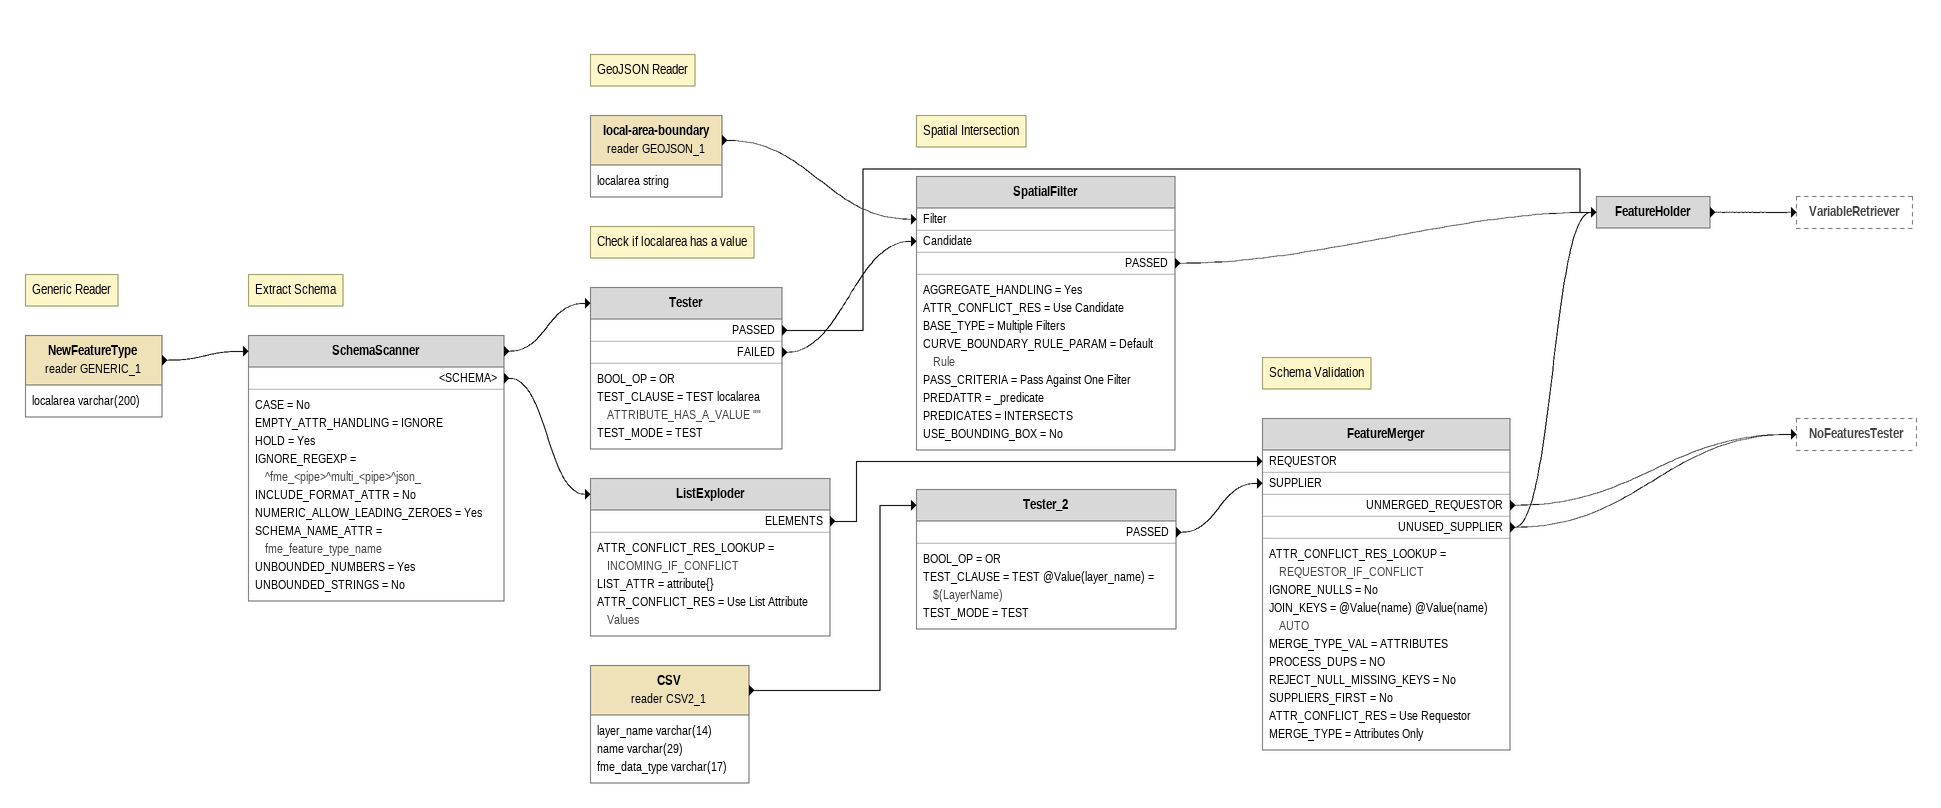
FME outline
Note: Generic Reader
NewFeatureType (reader GENERIC_1)
    attributes: localarea varchar(200)
    -> SchemaScanner
Note: Extract Schema
SchemaScanner
    CASE = No
    EMPTY_ATTR_HANDLING = IGNORE
    HOLD = Yes
    IGNORE_REGEXP = ^fme_<pipe>^multi_<pipe>^json_
    INCLUDE_FORMAT_ATTR = No
    NUMERIC_ALLOW_LEADING_ZEROES = Yes
    SCHEMA_NAME_ATTR = fme_feature_type_name
    UNBOUNDED_NUMBERS = Yes
    UNBOUNDED_STRINGS = No
    -> Tester
    <SCHEMA> -> ListExploder
Note: Check if localarea has a value
Tester
    BOOL_OP = OR
    TEST_CLAUSE = TEST localarea ATTRIBUTE_HAS_A_VALUE ""
    TEST_MODE = TEST
    PASSED -> FeatureHolder
    FAILED -> SpatialFilter [Candidate]
ListExploder
    ATTR_CONFLICT_RES_LOOKUP = INCOMING_IF_CONFLICT
    LIST_ATTR = attribute{}
    ATTR_CONFLICT_RES = Use List Attribute Values
    ELEMENTS -> FeatureMerger [REQUESTOR]
Note: GeoJSON Reader
local-area-boundary (reader GEOJSON_1)
    attributes: localarea string
    -> SpatialFilter [Filter]
Note: Spatial Intersection
SpatialFilter
    AGGREGATE_HANDLING = Yes
    ATTR_CONFLICT_RES = Use Candidate
    BASE_TYPE = Multiple Filters
    CURVE_BOUNDARY_RULE_PARAM = Default Rule
    PASS_CRITERIA = Pass Against One Filter
    PREDATTR = _predicate
    PREDICATES = INTERSECTS
    USE_BOUNDING_BOX = No
    PASSED -> FeatureHolder
CSV (reader CSV2_1)
    attributes: layer_name varchar(14), name varchar(29), fme_data_type varchar(17)
    -> Tester_2
Tester_2
    BOOL_OP = OR
    TEST_CLAUSE = TEST @Value(layer_name) = $(LayerName)
    TEST_MODE = TEST
    PASSED -> FeatureMerger [SUPPLIER]
Note: Schema Validation
FeatureMerger
    ATTR_CONFLICT_RES_LOOKUP = REQUESTOR_IF_CONFLICT
    IGNORE_NULLS = No
    JOIN_KEYS = @Value(name) @Value(name) AUTO
    MERGE_TYPE_VAL = ATTRIBUTES
    PROCESS_DUPS = NO
    REJECT_NULL_MISSING_KEYS = No
    SUPPLIERS_FIRST = No
    ATTR_CONFLICT_RES = Use Requestor
    MERGE_TYPE = Attributes Only
    UNMERGED_REQUESTOR -> NoFeaturesTester
    UNUSED_SUPPLIER -> NoFeaturesTester
    UNUSED_SUPPLIER -> FeatureHolder
FeatureHolder
    -> VariableRetriever
